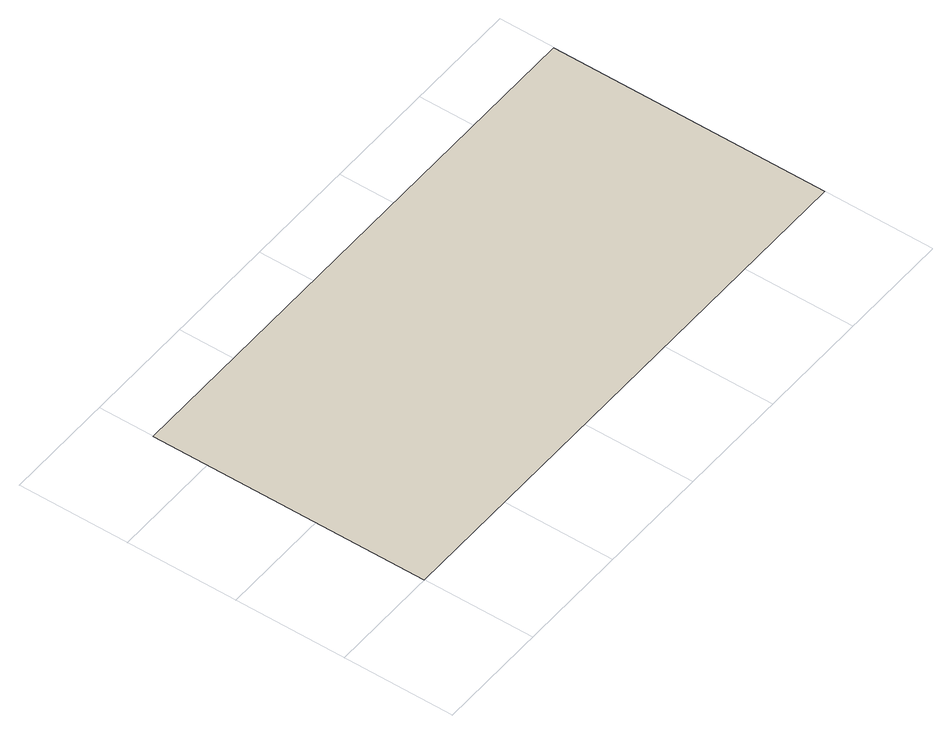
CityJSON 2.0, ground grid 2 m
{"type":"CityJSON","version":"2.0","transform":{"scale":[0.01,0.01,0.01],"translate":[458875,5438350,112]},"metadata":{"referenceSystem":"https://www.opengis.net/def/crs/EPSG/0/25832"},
"CityObjects":{
"building1":{"type":"Building","attributes":{"name":"Example Building LOD0","function":"1000","yearOfConstruction":1985,"roofType":"1030","measuredHeight":5,"storeysAboveGround":1,"storeyHeightsAboveGround":3},"address":[{"country":"Germany","locality":"Eggenstein-Leopoldshafen","thoroughfareNumber":"1","thoroughfareName":"Hermann-von-Helmholtz-Platz","postcode":"76344"}],"geometry":[{"type":"MultiSurface","lod":"0","boundaries":[[[0,1,2,3]]]}]}
},
"vertices":[
[1000,0,0],[1000,500,0],[0,500,0],[0,0,0]
]}
